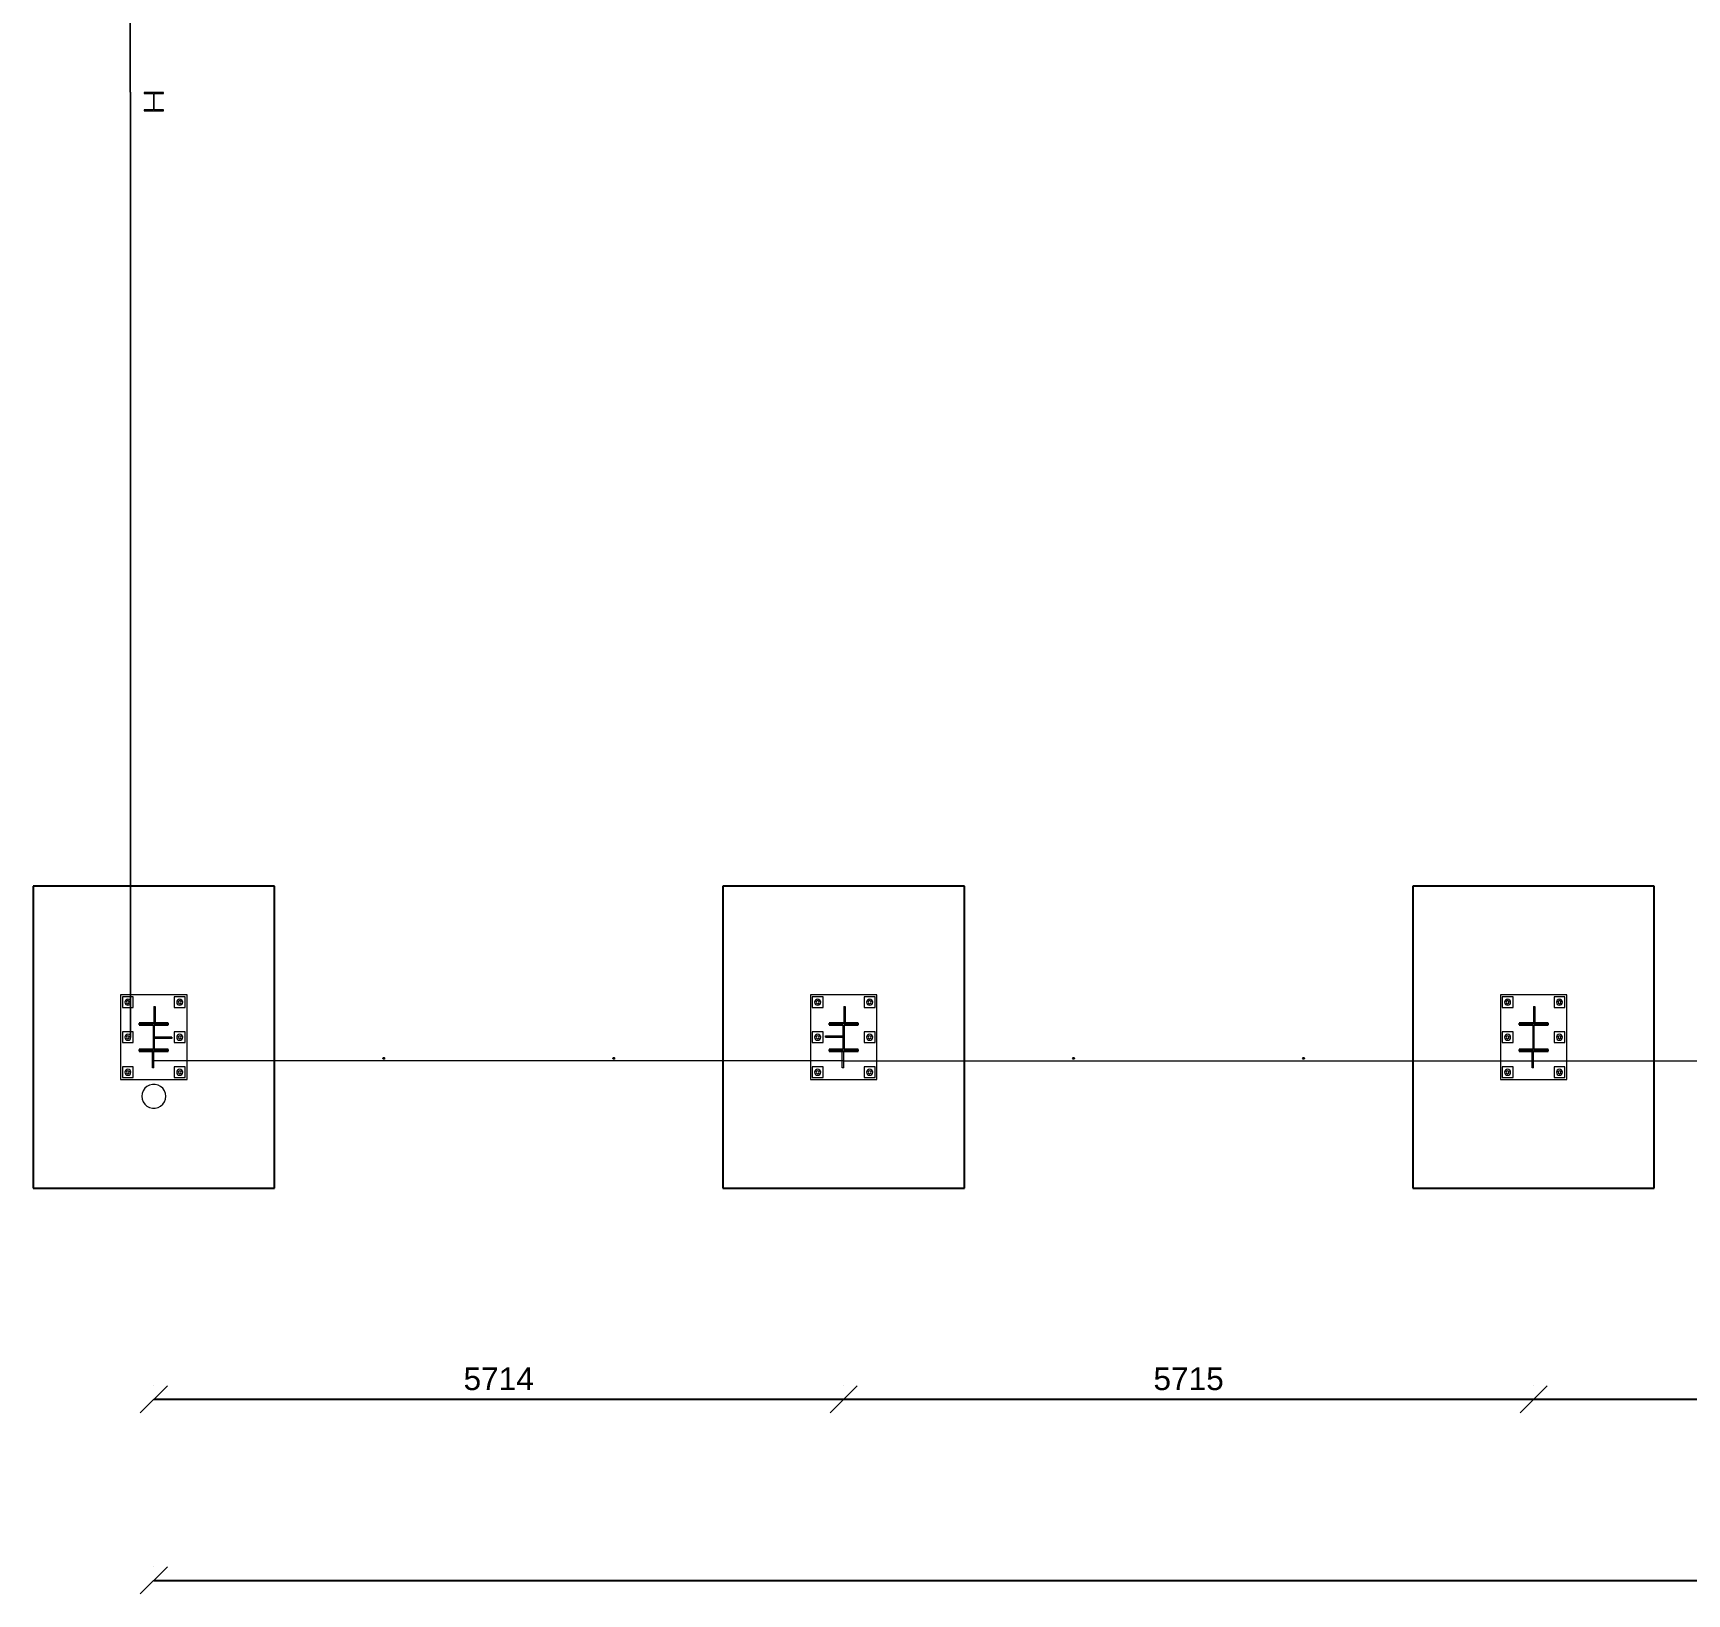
# Model space of a CAD drawing. Header units: millimetres. Extents: x 3055 to 287500, y 1145 to 27007.
# Drawn here: x 133500 to 147199, y 1145 to 14076 of the extents above; entities that cross this region are included whole.
import ezdxf

# ---------------------------------------------------------------- set-up
doc = ezdxf.new("R2010")
doc.units = ezdxf.units.MM
for name, color, linetype, lineweight in [('ANOT-COTA', 7, 'Continuous', 13), ('EST-CHAPA', 2, 'Continuous', 18), ('EST-FIXADOR', 8, 'Continuous', 13), ('EST-PILAR', 1, 'Continuous', 25), ('EST-SECUNDARIO', 3, 'Continuous', 18), ('FEC-FECHAMENTO', 9, 'Continuous', 13), ('FUN-BLOCO', 6, 'Continuous', 25)]:
    doc.layers.add(name, color=color, linetype=linetype, lineweight=lineweight)
doc.styles.add('TEXTO', font='arial.ttf')
doc.dimstyles.new('COTA-1-75', dxfattribs={"dimscale": 75, "dimtxt": 2.5, "dimasz": 2, "dimexe": 1.5, "dimexo": 1.5, "dimgap": 1, "dimtad": 1, "dimdec": 0, "dimtxsty": 'TEXTO', "dimtsz": 1.5, "dimcen": 2.5, "dimclrd": 256, "dimclre": 256, "dimclrt": 256, "dimazin": 3, "dimtfac": 1, "dimtmove": 0, "dimatfit": 3, "dimarcsym": 0})

msp = doc.modelspace()

# ---------------------------------------------------------------- linework, layer by layer
at = {"layer": 'EST-CHAPA'}
for p, q in [((134225, 6107.5), (134225, 5407.5)), ((134305, 6107.5), (134225, 6107.5)), ((134775, 6107.5), (134305.6, 6107.5)), ((134775, 5562.5), (134775, 6107.5)), ((139939.3, 6107.5), (139939.3, 5562.5)), ((140489.3, 6107.5), (139939.3, 6107.5)), ((140489.3, 5562.5), (140489.3, 6107.5)), ((145653.6, 6107.5), (145653.6, 5562.5)), ((146203.6, 6107.5), (145653.6, 6107.5)), ((146203.6, 5562.5), (146203.6, 6107.5)), ((134500, 6012.5), (134500, 5872.5)), ((134500, 6012.5), (134512, 6012.5)), ((134512, 6012.5), (134512, 5872.5)), ((140214.3, 6012.5), (140214.3, 5872.5)), ((140214.3, 6012.5), (140226.3, 6012.5)), ((140226.3, 6012.5), (140226.3, 5872.5)), ((145928.6, 6012.5), (145928.6, 5872.5)), ((145928.6, 6012.5), (145940.6, 6012.5)), ((145940.6, 6012.5), (145940.6, 5872.5)), ((134650, 5757.5), (134503.7, 5757.5)), ((134650, 5757.5), (134650, 5745.5)), ((140064.3, 5769.5), (140210.5, 5769.5)), ((140064.3, 5757.5), (140064.3, 5769.5)), ((140064.3, 5757.5), (140210.5, 5757.5)), ((134488, 5502.5), (134488, 5642.5)), ((134500, 5502.5), (134500, 5642.5)), ((134650, 5745.5), (134503.7, 5745.5)), ((140202.3, 5562.5), (140202.3, 5642.5)), ((140214.3, 5502.5), (140214.3, 5642.5)), ((145916.6, 5562.5), (145916.6, 5642.5)), ((145928.6, 5562.5), (145928.6, 5642.5)), ((134500, 5502.5), (134488, 5502.5)), ((134775, 5407.5), (134775, 5561.8)), ((139939.3, 5561.8), (139939.3, 5407.5)), ((140202.3, 5502.5), (140202.3, 5561.8)), ((140214.3, 5502.5), (140202.3, 5502.5)), ((140489.3, 5407.5), (140489.3, 5561.8)), ((145653.6, 5561.8), (145653.6, 5407.5)), ((145916.6, 5502.5), (145916.6, 5561.8)), ((145928.6, 5502.5), (145916.6, 5502.5)), ((145928.6, 5502.5), (145928.6, 5561.8)), ((146203.6, 5407.5), (146203.6, 5561.8)), ((134225, 5407.5), (134775, 5407.5)), ((139939.3, 5407.5), (140489.3, 5407.5)), ((145653.6, 5407.5), (146203.6, 5407.5))]:
    msp.add_line(p, q, dxfattribs=at)
at = {"layer": 'EST-FIXADOR'}
for p, q in [((134240, 6092.5), (134240, 6002.5)), ((134305, 6092.5), (134240, 6092.5)), ((134261.7, 6057.1), (134259.7, 6047.5)), ((134259.7, 6047.5), (134261.7, 6037.8)), ((134267.1, 6065.3), (134261.7, 6057.1)), ((134261.7, 6037.8), (134267.1, 6029.6)), ((134275.3, 6070.8), (134267.1, 6065.3)), ((134267.1, 6029.6), (134275.3, 6024.1)), ((134276.2, 6056.3), (134272.5, 6047.5)), ((134272.5, 6047.5), (134276.2, 6038.6)), ((134285, 6072.7), (134275.3, 6070.8)), ((134285, 6060), (134276.2, 6056.3)), ((134276.2, 6038.6), (134285, 6035)), ((134294.7, 6070.8), (134285, 6072.7)), ((134293.8, 6056.3), (134285, 6060)), ((134285, 6035), (134293.8, 6038.6)), ((134297.5, 6047.5), (134293.8, 6056.3)), ((134293.8, 6038.6), (134297.5, 6047.5)), ((134302.9, 6065.3), (134294.7, 6070.8)), ((134294.7, 6024.1), (134302.9, 6029.6)), ((134305, 6062.1), (134302.9, 6065.3)), ((134302.9, 6029.6), (134305, 6032.8)), ((134330, 6092.5), (134305.6, 6092.5)), ((134308.3, 6057.1), (134305.6, 6061.1)), ((134305.6, 6033.8), (134308.3, 6037.8)), ((134310.2, 6047.5), (134308.3, 6057.1)), ((134308.3, 6037.8), (134310.2, 6047.5)), ((134330, 6002.5), (134330, 6092.5)), ((134670, 6092.5), (134670, 6002.5)), ((134760, 6092.5), (134670, 6092.5)), ((134691.7, 6057.1), (134689.7, 6047.5)), ((134689.7, 6047.5), (134691.7, 6037.8)), ((134697.1, 6065.3), (134691.7, 6057.1)), ((134691.7, 6037.8), (134697.1, 6029.6)), ((134705.3, 6070.8), (134697.1, 6065.3)), ((134697.1, 6029.6), (134705.3, 6024.1)), ((134706.2, 6056.3), (134702.5, 6047.5)), ((134702.5, 6047.5), (134706.2, 6038.6)), ((134715, 6072.7), (134705.3, 6070.8)), ((134715, 6060), (134706.2, 6056.3)), ((134706.2, 6038.6), (134715, 6035)), ((134724.7, 6070.8), (134715, 6072.7)), ((134723.8, 6056.3), (134715, 6060)), ((134715, 6035), (134723.8, 6038.6)), ((134727.5, 6047.5), (134723.8, 6056.3)), ((134723.8, 6038.6), (134727.5, 6047.5)), ((134732.9, 6065.3), (134724.7, 6070.8)), ((134724.7, 6024.1), (134732.9, 6029.6)), ((134738.3, 6057.1), (134732.9, 6065.3)), ((134732.9, 6029.6), (134738.3, 6037.8)), ((134740.2, 6047.5), (134738.3, 6057.1)), ((134738.3, 6037.8), (134740.2, 6047.5)), ((134760, 6002.5), (134760, 6092.5)), ((139954.3, 6092.5), (139954.3, 6002.5)), ((140044.3, 6092.5), (139954.3, 6092.5)), ((139976, 6057.1), (139974, 6047.5)), ((139974, 6047.5), (139976, 6037.8)), ((139981.4, 6065.3), (139976, 6057.1)), ((139976, 6037.8), (139981.4, 6029.6)), ((139989.6, 6070.8), (139981.4, 6065.3)), ((139981.4, 6029.6), (139989.6, 6024.1)), ((139990.4, 6056.3), (139986.8, 6047.5)), ((139986.8, 6047.5), (139990.4, 6038.6)), ((139999.3, 6072.7), (139989.6, 6070.8)), ((139999.3, 6060), (139990.4, 6056.3)), ((139990.4, 6038.6), (139999.3, 6035)), ((140008.9, 6070.8), (139999.3, 6072.7)), ((140008.1, 6056.3), (139999.3, 6060)), ((139999.3, 6035), (140008.1, 6038.6)), ((140011.8, 6047.5), (140008.1, 6056.3)), ((140008.1, 6038.6), (140011.8, 6047.5)), ((140017.1, 6065.3), (140008.9, 6070.8)), ((140008.9, 6024.1), (140017.1, 6029.6)), ((140022.6, 6057.1), (140017.1, 6065.3)), ((140017.1, 6029.6), (140022.6, 6037.8)), ((140024.5, 6047.5), (140022.6, 6057.1)), ((140022.6, 6037.8), (140024.5, 6047.5)), ((140044.3, 6002.5), (140044.3, 6092.5)), ((140384.3, 6092.5), (140384.3, 6002.5)), ((140474.3, 6092.5), (140384.3, 6092.5)), ((140406, 6057.1), (140404, 6047.5)), ((140404, 6047.5), (140406, 6037.8)), ((140411.4, 6065.3), (140406, 6057.1)), ((140406, 6037.8), (140411.4, 6029.6)), ((140419.6, 6070.8), (140411.4, 6065.3)), ((140411.4, 6029.6), (140419.6, 6024.1)), ((140420.4, 6056.3), (140416.8, 6047.5)), ((140416.8, 6047.5), (140420.4, 6038.6)), ((140429.3, 6072.7), (140419.6, 6070.8)), ((140429.3, 6060), (140420.4, 6056.3)), ((140420.4, 6038.6), (140429.3, 6035)), ((140438.9, 6070.8), (140429.3, 6072.7)), ((140438.1, 6056.3), (140429.3, 6060)), ((140429.3, 6035), (140438.1, 6038.6)), ((140441.8, 6047.5), (140438.1, 6056.3)), ((140438.1, 6038.6), (140441.8, 6047.5)), ((140447.1, 6065.3), (140438.9, 6070.8)), ((140438.9, 6024.1), (140447.1, 6029.6)), ((140452.6, 6057.1), (140447.1, 6065.3)), ((140447.1, 6029.6), (140452.6, 6037.8)), ((140454.5, 6047.5), (140452.6, 6057.1)), ((140452.6, 6037.8), (140454.5, 6047.5)), ((140474.3, 6002.5), (140474.3, 6092.5)), ((145668.6, 6092.5), (145668.6, 6002.5)), ((145758.6, 6092.5), (145668.6, 6092.5)), ((145690.2, 6057.1), (145688.3, 6047.5)), ((145688.3, 6047.5), (145690.2, 6037.8)), ((145695.7, 6065.3), (145690.2, 6057.1)), ((145690.2, 6037.8), (145695.7, 6029.6)), ((145703.9, 6070.8), (145695.7, 6065.3)), ((145695.7, 6029.6), (145703.9, 6024.1)), ((145704.7, 6056.3), (145701.1, 6047.5)), ((145701.1, 6047.5), (145704.7, 6038.6)), ((145713.6, 6072.7), (145703.9, 6070.8)), ((145713.6, 6060), (145704.7, 6056.3)), ((145704.7, 6038.6), (145713.6, 6035)), ((145723.2, 6070.8), (145713.6, 6072.7)), ((145722.4, 6056.3), (145713.6, 6060)), ((145713.6, 6035), (145722.4, 6038.6)), ((145726.1, 6047.5), (145722.4, 6056.3)), ((145722.4, 6038.6), (145726.1, 6047.5)), ((145731.4, 6065.3), (145723.2, 6070.8)), ((145723.2, 6024.1), (145731.4, 6029.6)), ((145736.9, 6057.1), (145731.4, 6065.3)), ((145731.4, 6029.6), (145736.9, 6037.8)), ((145738.8, 6047.5), (145736.9, 6057.1)), ((145736.9, 6037.8), (145738.8, 6047.5)), ((145758.6, 6002.5), (145758.6, 6092.5)), ((146098.6, 6092.5), (146098.6, 6002.5)), ((146188.6, 6092.5), (146098.6, 6092.5)), ((146120.2, 6057.1), (146118.3, 6047.5)), ((146118.3, 6047.5), (146120.2, 6037.8)), ((146125.7, 6065.3), (146120.2, 6057.1)), ((146120.2, 6037.8), (146125.7, 6029.6)), ((146133.9, 6070.8), (146125.7, 6065.3)), ((146125.7, 6029.6), (146133.9, 6024.1)), ((146134.7, 6056.3), (146131.1, 6047.5)), ((146131.1, 6047.5), (146134.7, 6038.6)), ((146143.6, 6072.7), (146133.9, 6070.8)), ((146143.6, 6060), (146134.7, 6056.3)), ((146134.7, 6038.6), (146143.6, 6035)), ((146153.2, 6070.8), (146143.6, 6072.7)), ((146152.4, 6056.3), (146143.6, 6060)), ((146143.6, 6035), (146152.4, 6038.6)), ((146156.1, 6047.5), (146152.4, 6056.3)), ((146152.4, 6038.6), (146156.1, 6047.5)), ((146161.4, 6065.3), (146153.2, 6070.8)), ((146153.2, 6024.1), (146161.4, 6029.6)), ((146166.9, 6057.1), (146161.4, 6065.3)), ((146161.4, 6029.6), (146166.9, 6037.8)), ((146168.8, 6047.5), (146166.9, 6057.1)), ((146166.9, 6037.8), (146168.8, 6047.5)), ((146188.6, 6002.5), (146188.6, 6092.5)), ((134240, 6002.5), (134305, 6002.5)), ((134275.3, 6024.1), (134285, 6022.2)), ((134285, 6022.2), (134294.7, 6024.1)), ((134305.6, 6002.5), (134330, 6002.5)), ((134670, 6002.5), (134760, 6002.5)), ((134705.3, 6024.1), (134715, 6022.2)), ((134715, 6022.2), (134724.7, 6024.1)), ((139954.3, 6002.5), (140044.3, 6002.5)), ((139989.6, 6024.1), (139999.3, 6022.2)), ((139999.3, 6022.2), (140008.9, 6024.1)), ((140384.3, 6002.5), (140474.3, 6002.5)), ((140419.6, 6024.1), (140429.3, 6022.2)), ((140429.3, 6022.2), (140438.9, 6024.1)), ((145668.6, 6002.5), (145758.6, 6002.5)), ((145703.9, 6024.1), (145713.6, 6022.2)), ((145713.6, 6022.2), (145723.2, 6024.1)), ((146098.6, 6002.5), (146188.6, 6002.5)), ((146133.9, 6024.1), (146143.6, 6022.2)), ((146143.6, 6022.2), (146153.2, 6024.1)), ((134240, 5802.5), (134240, 5712.5)), ((134305, 5802.5), (134240, 5802.5)), ((134261.7, 5767.1), (134259.7, 5757.5)), ((134259.7, 5757.5), (134261.7, 5747.8)), ((134267.1, 5775.3), (134261.7, 5767.1)), ((134275.3, 5780.8), (134267.1, 5775.3)), ((134276.2, 5766.3), (134272.5, 5757.5)), ((134272.5, 5757.5), (134276.2, 5748.6)), ((134285, 5782.7), (134275.3, 5780.8)), ((134285, 5770), (134276.2, 5766.3)), ((134294.7, 5780.8), (134285, 5782.7)), ((134293.8, 5766.3), (134285, 5770)), ((134297.5, 5757.5), (134293.8, 5766.3)), ((134293.8, 5748.6), (134297.5, 5757.5)), ((134302.9, 5775.3), (134294.7, 5780.8)), ((134305, 5772.1), (134302.9, 5775.3)), ((134330, 5802.5), (134305.6, 5802.5)), ((134308.3, 5767.1), (134305.6, 5771.1)), ((134310.2, 5757.5), (134308.3, 5767.1)), ((134308.3, 5747.8), (134310.2, 5757.5)), ((134330, 5712.5), (134330, 5802.5)), ((134670, 5802.5), (134670, 5712.5)), ((134760, 5802.5), (134670, 5802.5)), ((134691.7, 5767.1), (134689.7, 5757.5)), ((134689.7, 5757.5), (134691.7, 5747.8)), ((134697.1, 5775.3), (134691.7, 5767.1)), ((134705.3, 5780.8), (134697.1, 5775.3)), ((134706.2, 5766.3), (134702.5, 5757.5)), ((134702.5, 5757.5), (134706.2, 5748.6)), ((134715, 5782.7), (134705.3, 5780.8)), ((134715, 5770), (134706.2, 5766.3)), ((134724.7, 5780.8), (134715, 5782.7)), ((134723.8, 5766.3), (134715, 5770)), ((134727.5, 5757.5), (134723.8, 5766.3)), ((134723.8, 5748.6), (134727.5, 5757.5)), ((134732.9, 5775.3), (134724.7, 5780.8)), ((134738.3, 5767.1), (134732.9, 5775.3)), ((134740.2, 5757.5), (134738.3, 5767.1)), ((134738.3, 5747.8), (134740.2, 5757.5)), ((134760, 5712.5), (134760, 5802.5)), ((139954.3, 5802.5), (139954.3, 5712.5)), ((140044.3, 5802.5), (139954.3, 5802.5)), ((139976, 5767.1), (139974, 5757.5)), ((139974, 5757.5), (139976, 5747.8)), ((139981.4, 5775.3), (139976, 5767.1)), ((139989.6, 5780.8), (139981.4, 5775.3)), ((139990.4, 5766.3), (139986.8, 5757.5)), ((139986.8, 5757.5), (139990.4, 5748.6)), ((139999.3, 5782.7), (139989.6, 5780.8)), ((139999.3, 5770), (139990.4, 5766.3)), ((140008.9, 5780.8), (139999.3, 5782.7)), ((140008.1, 5766.3), (139999.3, 5770)), ((140011.8, 5757.5), (140008.1, 5766.3)), ((140008.1, 5748.6), (140011.8, 5757.5)), ((140017.1, 5775.3), (140008.9, 5780.8)), ((140022.6, 5767.1), (140017.1, 5775.3)), ((140024.5, 5757.5), (140022.6, 5767.1)), ((140022.6, 5747.8), (140024.5, 5757.5)), ((140044.3, 5712.5), (140044.3, 5802.5)), ((140384.3, 5802.5), (140384.3, 5712.5)), ((140474.3, 5802.5), (140384.3, 5802.5)), ((140406, 5767.1), (140404, 5757.5)), ((140404, 5757.5), (140406, 5747.8)), ((140411.4, 5775.3), (140406, 5767.1)), ((140419.6, 5780.8), (140411.4, 5775.3)), ((140420.4, 5766.3), (140416.8, 5757.5)), ((140416.8, 5757.5), (140420.4, 5748.6)), ((140429.3, 5782.7), (140419.6, 5780.8)), ((140429.3, 5770), (140420.4, 5766.3)), ((140438.9, 5780.8), (140429.3, 5782.7)), ((140438.1, 5766.3), (140429.3, 5770)), ((140441.8, 5757.5), (140438.1, 5766.3)), ((140438.1, 5748.6), (140441.8, 5757.5)), ((140447.1, 5775.3), (140438.9, 5780.8)), ((140452.6, 5767.1), (140447.1, 5775.3)), ((140454.5, 5757.5), (140452.6, 5767.1)), ((140452.6, 5747.8), (140454.5, 5757.5)), ((140474.3, 5712.5), (140474.3, 5802.5)), ((145668.6, 5802.5), (145668.6, 5712.5)), ((145758.6, 5802.5), (145668.6, 5802.5)), ((145690.2, 5767.1), (145688.3, 5757.5)), ((145688.3, 5757.5), (145690.2, 5747.8)), ((145695.7, 5775.3), (145690.2, 5767.1)), ((145703.9, 5780.8), (145695.7, 5775.3)), ((145704.7, 5766.3), (145701.1, 5757.5)), ((145701.1, 5757.5), (145704.7, 5748.6)), ((145713.6, 5782.7), (145703.9, 5780.8)), ((145713.6, 5770), (145704.7, 5766.3)), ((145723.2, 5780.8), (145713.6, 5782.7)), ((145722.4, 5766.3), (145713.6, 5770)), ((145726.1, 5757.5), (145722.4, 5766.3)), ((145722.4, 5748.6), (145726.1, 5757.5)), ((145731.4, 5775.3), (145723.2, 5780.8)), ((145736.9, 5767.1), (145731.4, 5775.3)), ((145738.8, 5757.5), (145736.9, 5767.1)), ((145736.9, 5747.8), (145738.8, 5757.5)), ((145758.6, 5712.5), (145758.6, 5802.5)), ((146098.6, 5802.5), (146098.6, 5712.5)), ((146188.6, 5802.5), (146098.6, 5802.5)), ((146120.2, 5767.1), (146118.3, 5757.5)), ((146118.3, 5757.5), (146120.2, 5747.8)), ((146125.7, 5775.3), (146120.2, 5767.1)), ((146133.9, 5780.8), (146125.7, 5775.3)), ((146134.7, 5766.3), (146131.1, 5757.5)), ((146131.1, 5757.5), (146134.7, 5748.6)), ((146143.6, 5782.7), (146133.9, 5780.8)), ((146143.6, 5770), (146134.7, 5766.3)), ((146153.2, 5780.8), (146143.6, 5782.7)), ((146152.4, 5766.3), (146143.6, 5770)), ((146156.1, 5757.5), (146152.4, 5766.3)), ((146152.4, 5748.6), (146156.1, 5757.5)), ((146161.4, 5775.3), (146153.2, 5780.8)), ((146166.9, 5767.1), (146161.4, 5775.3)), ((146168.8, 5757.5), (146166.9, 5767.1)), ((146166.9, 5747.8), (146168.8, 5757.5)), ((146188.6, 5712.5), (146188.6, 5802.5)), ((134240, 5712.5), (134330, 5712.5)), ((134261.7, 5747.8), (134267.1, 5739.6)), ((134267.1, 5739.6), (134275.3, 5734.1)), ((134275.3, 5734.1), (134285, 5732.2)), ((134276.2, 5748.6), (134285, 5745)), ((134285, 5745), (134293.8, 5748.6)), ((134285, 5732.2), (134294.7, 5734.1)), ((134294.7, 5734.1), (134302.9, 5739.6)), ((134302.9, 5739.6), (134308.3, 5747.8)), ((134670, 5712.5), (134760, 5712.5)), ((134691.7, 5747.8), (134697.1, 5739.6)), ((134697.1, 5739.6), (134705.3, 5734.1)), ((134705.3, 5734.1), (134715, 5732.2)), ((134706.2, 5748.6), (134715, 5745)), ((134715, 5745), (134723.8, 5748.6)), ((134715, 5732.2), (134724.7, 5734.1)), ((134724.7, 5734.1), (134732.9, 5739.6)), ((134732.9, 5739.6), (134738.3, 5747.8)), ((139954.3, 5712.5), (140044.3, 5712.5)), ((139976, 5747.8), (139981.4, 5739.6)), ((139981.4, 5739.6), (139989.6, 5734.1)), ((139989.6, 5734.1), (139999.3, 5732.2)), ((139990.4, 5748.6), (139999.3, 5745)), ((139999.3, 5745), (140008.1, 5748.6)), ((139999.3, 5732.2), (140008.9, 5734.1)), ((140008.9, 5734.1), (140017.1, 5739.6)), ((140017.1, 5739.6), (140022.6, 5747.8)), ((140384.3, 5712.5), (140474.3, 5712.5)), ((140406, 5747.8), (140411.4, 5739.6)), ((140411.4, 5739.6), (140419.6, 5734.1)), ((140419.6, 5734.1), (140429.3, 5732.2)), ((140420.4, 5748.6), (140429.3, 5745)), ((140429.3, 5745), (140438.1, 5748.6)), ((140429.3, 5732.2), (140438.9, 5734.1)), ((140438.9, 5734.1), (140447.1, 5739.6)), ((140447.1, 5739.6), (140452.6, 5747.8)), ((145668.6, 5712.5), (145758.6, 5712.5)), ((145690.2, 5747.8), (145695.7, 5739.6)), ((145695.7, 5739.6), (145703.9, 5734.1)), ((145703.9, 5734.1), (145713.6, 5732.2)), ((145704.7, 5748.6), (145713.6, 5745)), ((145713.6, 5745), (145722.4, 5748.6)), ((145713.6, 5732.2), (145723.2, 5734.1)), ((145723.2, 5734.1), (145731.4, 5739.6)), ((145731.4, 5739.6), (145736.9, 5747.8)), ((146098.6, 5712.5), (146188.6, 5712.5)), ((146120.2, 5747.8), (146125.7, 5739.6)), ((146125.7, 5739.6), (146133.9, 5734.1)), ((146133.9, 5734.1), (146143.6, 5732.2)), ((146134.7, 5748.6), (146143.6, 5745)), ((146143.6, 5745), (146152.4, 5748.6)), ((146143.6, 5732.2), (146153.2, 5734.1)), ((146153.2, 5734.1), (146161.4, 5739.6)), ((146161.4, 5739.6), (146166.9, 5747.8)), ((134240, 5512.5), (134240, 5422.5)), ((134330, 5512.5), (134240, 5512.5)), ((134267.1, 5485.3), (134261.7, 5477.1)), ((134275.3, 5490.8), (134267.1, 5485.3)), ((134285, 5492.7), (134275.3, 5490.8)), ((134285, 5480), (134276.2, 5476.3)), ((134294.7, 5490.8), (134285, 5492.7)), ((134293.8, 5476.3), (134285, 5480)), ((134302.9, 5485.3), (134294.7, 5490.8)), ((134308.3, 5477.1), (134302.9, 5485.3)), ((134330, 5422.5), (134330, 5512.5)), ((134670, 5512.5), (134670, 5422.5)), ((134760, 5512.5), (134670, 5512.5)), ((134697.1, 5485.3), (134691.7, 5477.1)), ((134705.3, 5490.8), (134697.1, 5485.3)), ((134715, 5492.7), (134705.3, 5490.8)), ((134715, 5480), (134706.2, 5476.3)), ((134724.7, 5490.8), (134715, 5492.7)), ((134723.8, 5476.3), (134715, 5480)), ((134732.9, 5485.3), (134724.7, 5490.8)), ((134738.3, 5477.1), (134732.9, 5485.3)), ((134760, 5422.5), (134760, 5512.5)), ((139954.3, 5512.5), (139954.3, 5422.5)), ((140044.3, 5512.5), (139954.3, 5512.5)), ((139981.4, 5485.3), (139976, 5477.1)), ((139989.6, 5490.8), (139981.4, 5485.3)), ((139999.3, 5492.7), (139989.6, 5490.8)), ((139999.3, 5480), (139990.4, 5476.3)), ((140008.9, 5490.8), (139999.3, 5492.7)), ((140008.1, 5476.3), (139999.3, 5480)), ((140017.1, 5485.3), (140008.9, 5490.8)), ((140022.6, 5477.1), (140017.1, 5485.3)), ((140044.3, 5422.5), (140044.3, 5512.5)), ((140384.3, 5512.5), (140384.3, 5422.5)), ((140474.3, 5512.5), (140384.3, 5512.5)), ((140411.4, 5485.3), (140406, 5477.1)), ((140419.6, 5490.8), (140411.4, 5485.3)), ((140429.3, 5492.7), (140419.6, 5490.8)), ((140429.3, 5480), (140420.4, 5476.3)), ((140438.9, 5490.8), (140429.3, 5492.7)), ((140438.1, 5476.3), (140429.3, 5480)), ((140447.1, 5485.3), (140438.9, 5490.8)), ((140452.6, 5477.1), (140447.1, 5485.3)), ((140474.3, 5422.5), (140474.3, 5512.5)), ((145668.6, 5512.5), (145668.6, 5422.5)), ((145758.6, 5512.5), (145668.6, 5512.5)), ((145695.7, 5485.3), (145690.2, 5477.1)), ((145703.9, 5490.8), (145695.7, 5485.3)), ((145713.6, 5492.7), (145703.9, 5490.8)), ((145713.6, 5480), (145704.7, 5476.3)), ((145723.2, 5490.8), (145713.6, 5492.7)), ((145722.4, 5476.3), (145713.6, 5480)), ((145731.4, 5485.3), (145723.2, 5490.8)), ((145736.9, 5477.1), (145731.4, 5485.3)), ((145758.6, 5422.5), (145758.6, 5512.5)), ((146098.6, 5512.5), (146098.6, 5422.5)), ((146188.6, 5512.5), (146098.6, 5512.5)), ((146125.7, 5485.3), (146120.2, 5477.1)), ((146133.9, 5490.8), (146125.7, 5485.3)), ((146143.6, 5492.7), (146133.9, 5490.8)), ((146143.6, 5480), (146134.7, 5476.3)), ((146153.2, 5490.8), (146143.6, 5492.7)), ((146152.4, 5476.3), (146143.6, 5480)), ((146161.4, 5485.3), (146153.2, 5490.8)), ((146166.9, 5477.1), (146161.4, 5485.3)), ((146188.6, 5422.5), (146188.6, 5512.5)), ((134240, 5422.5), (134330, 5422.5)), ((134261.7, 5477.1), (134259.7, 5467.5)), ((134259.7, 5467.5), (134261.7, 5457.8)), ((134261.7, 5457.8), (134267.1, 5449.6)), ((134267.1, 5449.6), (134275.3, 5444.1)), ((134276.2, 5476.3), (134272.5, 5467.5)), ((134272.5, 5467.5), (134276.2, 5458.6)), ((134275.3, 5444.1), (134285, 5442.2)), ((134276.2, 5458.6), (134285, 5455)), ((134285, 5455), (134293.8, 5458.6)), ((134285, 5442.2), (134294.7, 5444.1)), ((134297.5, 5467.5), (134293.8, 5476.3)), ((134293.8, 5458.6), (134297.5, 5467.5)), ((134294.7, 5444.1), (134302.9, 5449.6)), ((134302.9, 5449.6), (134308.3, 5457.8)), ((134310.2, 5467.5), (134308.3, 5477.1)), ((134308.3, 5457.8), (134310.2, 5467.5)), ((134670, 5422.5), (134760, 5422.5)), ((134691.7, 5477.1), (134689.7, 5467.5)), ((134689.7, 5467.5), (134691.7, 5457.8)), ((134691.7, 5457.8), (134697.1, 5449.6)), ((134697.1, 5449.6), (134705.3, 5444.1)), ((134706.2, 5476.3), (134702.5, 5467.5)), ((134702.5, 5467.5), (134706.2, 5458.6)), ((134705.3, 5444.1), (134715, 5442.2)), ((134706.2, 5458.6), (134715, 5455)), ((134715, 5455), (134723.8, 5458.6)), ((134715, 5442.2), (134724.7, 5444.1)), ((134727.5, 5467.5), (134723.8, 5476.3)), ((134723.8, 5458.6), (134727.5, 5467.5)), ((134724.7, 5444.1), (134732.9, 5449.6)), ((134732.9, 5449.6), (134738.3, 5457.8)), ((134740.2, 5467.5), (134738.3, 5477.1)), ((134738.3, 5457.8), (134740.2, 5467.5)), ((139954.3, 5422.5), (140044.3, 5422.5)), ((139976, 5477.1), (139974, 5467.5)), ((139974, 5467.5), (139976, 5457.8)), ((139976, 5457.8), (139981.4, 5449.6)), ((139981.4, 5449.6), (139989.6, 5444.1)), ((139990.4, 5476.3), (139986.8, 5467.5)), ((139986.8, 5467.5), (139990.4, 5458.6)), ((139989.6, 5444.1), (139999.3, 5442.2)), ((139990.4, 5458.6), (139999.3, 5455)), ((139999.3, 5455), (140008.1, 5458.6)), ((139999.3, 5442.2), (140008.9, 5444.1)), ((140011.8, 5467.5), (140008.1, 5476.3)), ((140008.1, 5458.6), (140011.8, 5467.5)), ((140008.9, 5444.1), (140017.1, 5449.6)), ((140017.1, 5449.6), (140022.6, 5457.8)), ((140024.5, 5467.5), (140022.6, 5477.1)), ((140022.6, 5457.8), (140024.5, 5467.5)), ((140384.3, 5422.5), (140474.3, 5422.5)), ((140406, 5477.1), (140404, 5467.5)), ((140404, 5467.5), (140406, 5457.8)), ((140406, 5457.8), (140411.4, 5449.6)), ((140411.4, 5449.6), (140419.6, 5444.1)), ((140420.4, 5476.3), (140416.8, 5467.5)), ((140416.8, 5467.5), (140420.4, 5458.6)), ((140419.6, 5444.1), (140429.3, 5442.2)), ((140420.4, 5458.6), (140429.3, 5455)), ((140429.3, 5455), (140438.1, 5458.6)), ((140429.3, 5442.2), (140438.9, 5444.1)), ((140441.8, 5467.5), (140438.1, 5476.3)), ((140438.1, 5458.6), (140441.8, 5467.5)), ((140438.9, 5444.1), (140447.1, 5449.6)), ((140447.1, 5449.6), (140452.6, 5457.8)), ((140454.5, 5467.5), (140452.6, 5477.1)), ((140452.6, 5457.8), (140454.5, 5467.5)), ((145668.6, 5422.5), (145758.6, 5422.5)), ((145690.2, 5477.1), (145688.3, 5467.5)), ((145688.3, 5467.5), (145690.2, 5457.8)), ((145690.2, 5457.8), (145695.7, 5449.6)), ((145695.7, 5449.6), (145703.9, 5444.1)), ((145704.7, 5476.3), (145701.1, 5467.5)), ((145701.1, 5467.5), (145704.7, 5458.6)), ((145703.9, 5444.1), (145713.6, 5442.2)), ((145704.7, 5458.6), (145713.6, 5455)), ((145713.6, 5455), (145722.4, 5458.6)), ((145713.6, 5442.2), (145723.2, 5444.1)), ((145726.1, 5467.5), (145722.4, 5476.3)), ((145722.4, 5458.6), (145726.1, 5467.5)), ((145723.2, 5444.1), (145731.4, 5449.6)), ((145731.4, 5449.6), (145736.9, 5457.8)), ((145738.8, 5467.5), (145736.9, 5477.1)), ((145736.9, 5457.8), (145738.8, 5467.5)), ((146098.6, 5422.5), (146188.6, 5422.5)), ((146120.2, 5477.1), (146118.3, 5467.5)), ((146118.3, 5467.5), (146120.2, 5457.8)), ((146120.2, 5457.8), (146125.7, 5449.6)), ((146125.7, 5449.6), (146133.9, 5444.1)), ((146134.7, 5476.3), (146131.1, 5467.5)), ((146131.1, 5467.5), (146134.7, 5458.6)), ((146133.9, 5444.1), (146143.6, 5442.2)), ((146134.7, 5458.6), (146143.6, 5455)), ((146143.6, 5455), (146152.4, 5458.6)), ((146143.6, 5442.2), (146153.2, 5444.1)), ((146156.1, 5467.5), (146152.4, 5476.3)), ((146152.4, 5458.6), (146156.1, 5467.5)), ((146153.2, 5444.1), (146161.4, 5449.6)), ((146161.4, 5449.6), (146166.9, 5457.8)), ((146168.8, 5467.5), (146166.9, 5477.1)), ((146166.9, 5457.8), (146168.8, 5467.5))]:
    msp.add_line(p, q, dxfattribs=at)
at = {"layer": 'EST-PILAR'}
for p, q in [((134620, 5872.5), (134380, 5872.5)), ((134380, 5872.5), (134380, 5860.5)), ((134380, 5860.5), (134496.2, 5860.5)), ((134496.2, 5860.5), (134496.2, 5654.5)), ((134503.7, 5654.5), (134503.7, 5860.5)), ((134503.7, 5860.5), (134620, 5860.5)), ((134620, 5860.5), (134620, 5872.5)), ((140334.3, 5872.5), (140094.3, 5872.5)), ((140094.3, 5872.5), (140094.3, 5860.5)), ((140094.3, 5860.5), (140210.5, 5860.5)), ((140210.5, 5860.5), (140210.5, 5654.5)), ((140218, 5654.5), (140218, 5860.5)), ((140218, 5860.5), (140334.3, 5860.5)), ((140334.3, 5860.5), (140334.3, 5872.5)), ((146048.6, 5872.5), (145808.6, 5872.5)), ((145808.6, 5872.5), (145808.6, 5860.5)), ((145808.6, 5860.5), (145924.8, 5860.5)), ((145924.8, 5860.5), (145924.8, 5654.5)), ((145932.3, 5654.5), (145932.3, 5860.5)), ((145932.3, 5860.5), (146048.6, 5860.5)), ((146048.6, 5860.5), (146048.6, 5872.5)), ((134496.2, 5654.5), (134380, 5654.5)), ((134380, 5654.5), (134380, 5642.5)), ((134380, 5642.5), (134620, 5642.5)), ((134620, 5654.5), (134503.7, 5654.5)), ((134620, 5642.5), (134620, 5654.5)), ((140210.5, 5654.5), (140094.3, 5654.5)), ((140094.3, 5654.5), (140094.3, 5642.5)), ((140094.3, 5642.5), (140334.3, 5642.5)), ((140334.3, 5654.5), (140218, 5654.5)), ((140334.3, 5642.5), (140334.3, 5654.5)), ((145924.8, 5654.5), (145808.6, 5654.5)), ((145808.6, 5654.5), (145808.6, 5642.5)), ((145808.6, 5642.5), (146048.6, 5642.5)), ((146048.6, 5654.5), (145932.3, 5654.5)), ((146048.6, 5642.5), (146048.6, 5654.5))]:
    msp.add_line(p, q, dxfattribs=at)
at = {"layer": 'EST-SECUNDARIO'}
for p, q in [((134580, 13583.5), (134420, 13583.5)), ((134420, 13583.5), (134420, 13574.5)), ((134420, 13574.5), (134497, 13574.5)), ((134497, 13574.5), (134497, 13440.5)), ((134503, 13440.5), (134503, 13574.5)), ((134503, 13574.5), (134580, 13574.5)), ((134580, 13574.5), (134580, 13583.5)), ((134497, 13440.5), (134420, 13440.5)), ((134420, 13440.5), (134420, 13431.5)), ((134420, 13431.5), (134580, 13431.5)), ((134580, 13440.5), (134503, 13440.5)), ((134580, 13431.5), (134580, 13440.5)), ((136396.8, 5582.5), (136400.8, 5589.4)), ((136400.8, 5575.5), (136396.8, 5582.5)), ((136400.8, 5589.4), (136408.8, 5589.4)), ((136408.8, 5575.5), (136400.8, 5575.5)), ((136408.8, 5589.4), (136412.8, 5582.5)), ((136412.8, 5582.5), (136408.8, 5575.5)), ((138301.5, 5582.5), (138305.5, 5589.4)), ((138305.5, 5575.5), (138301.5, 5582.5)), ((138305.5, 5589.4), (138313.5, 5589.4)), ((138313.5, 5575.5), (138305.5, 5575.5)), ((138313.5, 5589.4), (138317.5, 5582.5)), ((138317.5, 5582.5), (138313.5, 5575.5)), ((142111, 5582.5), (142115, 5589.4)), ((142115, 5575.5), (142111, 5582.5)), ((142115, 5589.4), (142123, 5589.4)), ((142123, 5575.5), (142115, 5575.5)), ((142123, 5589.4), (142127, 5582.5)), ((142127, 5582.5), (142123, 5575.5)), ((144015.8, 5582.5), (144019.8, 5589.4)), ((144019.8, 5575.5), (144015.8, 5582.5)), ((144019.8, 5589.4), (144027.8, 5589.4)), ((144027.8, 5575.5), (144019.8, 5575.5)), ((144027.8, 5589.4), (144031.8, 5582.5)), ((144031.8, 5582.5), (144027.8, 5575.5)), ((134443.2, 5349.8), (134425.1, 5333.8)), ((134464.5, 5361), (134443.2, 5349.8)), ((134487.9, 5366.7), (134464.5, 5361)), ((134512.1, 5366.7), (134487.9, 5366.7)), ((134535.5, 5361), (134512.1, 5366.7)), ((134556.8, 5349.8), (134535.5, 5361)), ((134574.9, 5333.8), (134556.8, 5349.8)), ((134402.9, 5291.4), (134400, 5267.5)), ((134400, 5267.5), (134402.9, 5243.5)), ((134411.5, 5313.9), (134402.9, 5291.4)), ((134402.9, 5243.5), (134411.5, 5221)), ((134425.1, 5333.8), (134411.5, 5313.9)), ((134411.5, 5221), (134425.1, 5201.2)), ((134588.5, 5313.9), (134574.9, 5333.8)), ((134574.9, 5201.2), (134588.5, 5221)), ((134597.1, 5291.4), (134588.5, 5313.9)), ((134588.5, 5221), (134597.1, 5243.5)), ((134600, 5267.5), (134597.1, 5291.4)), ((134597.1, 5243.5), (134600, 5267.5)), ((134425.1, 5201.2), (134443.2, 5185.2)), ((134443.2, 5185.2), (134464.5, 5174)), ((134464.5, 5174), (134487.9, 5168.2)), ((134487.9, 5168.2), (134512.1, 5168.2)), ((134512.1, 5168.2), (134535.5, 5174)), ((134535.5, 5174), (134556.8, 5185.2)), ((134556.8, 5185.2), (134574.9, 5201.2))]:
    msp.add_line(p, q, dxfattribs=at)
at = {"layer": 'FEC-FECHAMENTO'}
for p, q in [((134305, 13587.5), (134305, 17927.5)), ((134305.6, 13587.5), (134305.6, 17927.5)), ((134305, 13587.5), (134305, 5757.5)), ((134305, 13587.5), (134305.6, 13587.5)), ((134305.6, 13587.5), (134305.6, 5757.5)), ((134305, 5757.5), (134305.6, 5757.5)), ((134500, 5562.5), (134500, 5561.8)), ((140214.3, 5562.5), (134500, 5562.5)), ((140214.3, 5561.8), (134500, 5561.8)), ((140214.3, 5562.5), (168785.7, 5562.5)), ((140214.3, 5562.5), (140214.3, 5561.8)), ((140214.3, 5561.8), (168785.7, 5561.8))]:
    msp.add_line(p, q, dxfattribs=at)
at = {"layer": 'FUN-BLOCO'}
for p, q in [((133500, 7007.5), (133500, 4507.5)), ((134305, 7007.5), (133500, 7007.5)), ((135500, 7007.5), (134305.6, 7007.5)), ((135500, 5562.5), (135500, 7007.5)), ((139214.3, 7007.5), (139214.3, 5562.5)), ((141214.3, 7007.5), (139214.3, 7007.5)), ((141214.3, 5562.5), (141214.3, 7007.5)), ((144928.6, 7007.5), (144928.6, 5562.5)), ((146928.6, 7007.5), (144928.6, 7007.5)), ((146928.6, 5562.5), (146928.6, 7007.5)), ((135500, 4507.5), (135500, 5561.8)), ((139214.3, 5561.8), (139214.3, 4507.5)), ((141214.3, 4507.5), (141214.3, 5561.8)), ((144928.6, 5561.8), (144928.6, 4507.5)), ((146928.6, 4507.5), (146928.6, 5561.8)), ((133500, 4507.5), (135500, 4507.5)), ((139214.3, 4507.5), (141214.3, 4507.5)), ((144928.6, 4507.5), (146928.6, 4507.5))]:
    msp.add_line(p, q, dxfattribs=at)

# ---------------------------------------------------------------- dimensions: what is measured, and where the dimension line sits
at = {"layer": 'ANOT-COTA'}
for base, p1, p2 in [((134500, 2757.5), (134500, 2757.5), (140214, 2757.5)), ((140214, 2757.5), (140214, 2757.5), (145929, 2757.5)), ((145929, 2757.5), (145929, 2757.5), (151643, 2757.5)), ((134500, 1257.5), (134500, 1257.5), (174500, 1257.5))]:
    msp.add_linear_dim(base=base, p1=p1, p2=p2, dimstyle='COTA-1-75', dxfattribs=at).render()

doc.saveas('drawing.dxf')
